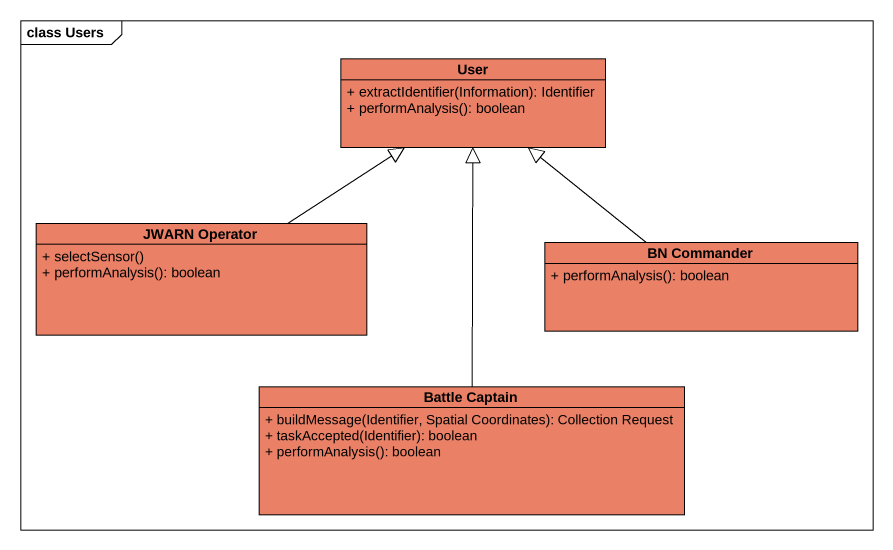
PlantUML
@startuml
mainframe class Users
hide circle
hide empty members
skinparam classAttributeIconSize 0
class User #EA8066 {
  + extractIdentifier(Information): Identifier
  + performAnalysis(): boolean
}
class "JWARN Operator" as JWARN_Operator #EA8066 {
  + selectSensor()
  + performAnalysis(): boolean
}
class "BN Commander" as BN_Commander #EA8066 {
  + performAnalysis(): boolean
}
class "Battle Captain" as Battle_Captain #EA8066 {
  + buildMessage(Identifier, Spatial Coordinates): Collection Request
  + taskAccepted(Identifier): boolean
  + performAnalysis(): boolean
}
JWARN_Operator -up-|> User
BN_Commander -up-|> User
Battle_Captain -up-|> User
@enduml
